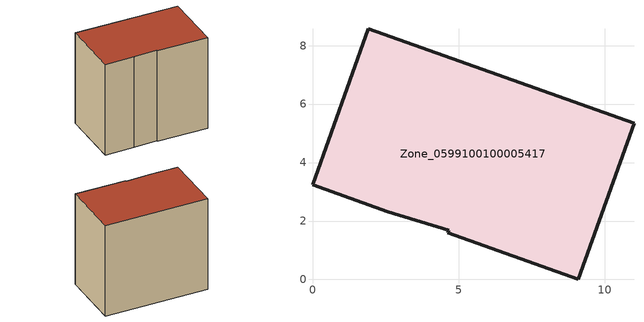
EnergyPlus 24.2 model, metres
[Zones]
Zone_0599100100005417
 floor ground (C_G): 9.1,0 4.62,1.59 4.66,1.68 2.58,2.32 0,3.24 1.9,8.59 11,5.35 z0.56
 wall outside (C_F): 4.66,1.68 4.62,1.59 9.1,0 11,5.35 1.9,8.59 0,3.24 2.58,2.32 4.66,1.68 z0.56:9.53
 roof outside (C_R): 4.62,1.59 9.1,0 11,5.35 1.9,8.59 0,3.24 2.58,2.32 4.66,1.68 z9.53
[BUILDING]
Pand.0599100100005417: North Axis=0; Terrain=City; Loads Convergence Tolerance Value=0.04; Temperature Convergence Tolerance Value=0.4; Solar Distribution=FullExterior; Maximum Number of Warmup Days=25; Minimum Number of Warmup Days=1
[Site:Location]
Rotterdam.The.Hague.AP_ZH_NLD Design_Conditions: Latitude=51.96; Longitude=4.45; Time Zone=1; Elevation=-4.5
[SITE:GROUNDTEMPERATURE:BUILDINGSURFACE]
18, 18, 18, 18, 18, 18, 18, 18, 18, 18, 18, 18
[MATERIAL] Thermal Absorptance=0.9; Solar Absorptance=0.7; Visible Absorptance=0.7
Name | Roughness | Thickness | Conductivity | Density | Specific Heat
G.TI.2006-2014 | MediumSmooth | 0.15 | 0.06 | 540 | 1210
F.TI.2006-2014 | Rough | 0.3 | 0.12 | 1920 | 840
R.TI.2006-2014 | MediumRough | 0.2 | 0.08 | 1500 | 1000
[CONSTRUCTION]
C_G: G.TI.2006-2014
C_F: F.TI.2006-2014
C_R: R.TI.2006-2014
[ZONE]
Zone_0599100100005417: Type=1; Multiplier=1; Ceiling Height=Autocalculate; Volume=Autocalculate; Floor Area=autocalculate; Part of Total Floor Area=Yes
[ZONEINFILTRATION:DESIGNFLOWRATE]
Infil_Zone_0599100100005417: Zone or ZoneList or Space or SpaceList=Zone_0599100100005417; Schedule=AlwaysOn; Design Flow Rate Calculation Method=Flow/Area; Flow Rate per Floor Area=0.0015; Constant Term Coefficient=1; Temperature Term Coefficient=0; Velocity Term Coefficient=0; Velocity Squared Term Coefficient=0
[HVACTEMPLATE:ZONE:IDEALLOADSAIRSYSTEM]
Zone_0599100100005417: Maximum Heating Supply Air Temperature=50; Minimum Cooling Supply Air Temperature=13; Maximum Heating Supply Air Humidity Ratio=0.0156; Minimum Cooling Supply Air Humidity Ratio=0.0077; Heating Limit=NoLimit; Cooling Limit=NoLimit; Dehumidification Control Type=ConstantSensibleHeatRatio; Cooling Sensible Heat Ratio=0.7; Dehumidification Setpoint=60; Humidification Control Type=None; Humidification Setpoint=30; Outdoor Air Method=None; Outdoor Air Flow Rate per Person=0.00944; Outdoor Air Flow Rate per Zone Floor Area=0; Outdoor Air Flow Rate per Zone=0; Demand Controlled Ventilation Type=None; Outdoor Air Economizer Type=NoEconomizer; Heat Recovery Type=None; Sensible Heat Recovery Effectiveness=0.7; Latent Heat Recovery Effectiveness=0.65
[ZONECONTROL:THERMOSTAT]
ThermostatControl_Zone_0599100100005417: Zone or ZoneList=Zone_0599100100005417; Control Type Schedule=DualSetpointControlType; Control 1=Thermostat_Zone_0599100100005417; Temperature Difference Between Cutout And Setpoint=0
[THERMOSTATSETPOINT:DUALSETPOINT]
Thermostat_Zone_0599100100005417: Heating Setpoint Temperature Schedule=HeatingSetpoint_Zone_0599100100005417; Cooling Setpoint Temperature Schedule=CoolingSetpoint_Zone_0599100100005417
[SCHEDULE:COMPACT]
HeatingSetpoint_Zone_0599100100005417: Through: 12/31, For: AllDays, Until: 24:00, 21
CoolingSetpoint_Zone_0599100100005417: Through: 12/31, For: AllDays, Until: 24:00, 24
DualSetpointControlType: Through: 12/31, For: AllDays, Until: 24:00, 4
AlwaysOn: Through: 12/31, For: AllDays, Until: 24:00, 1
